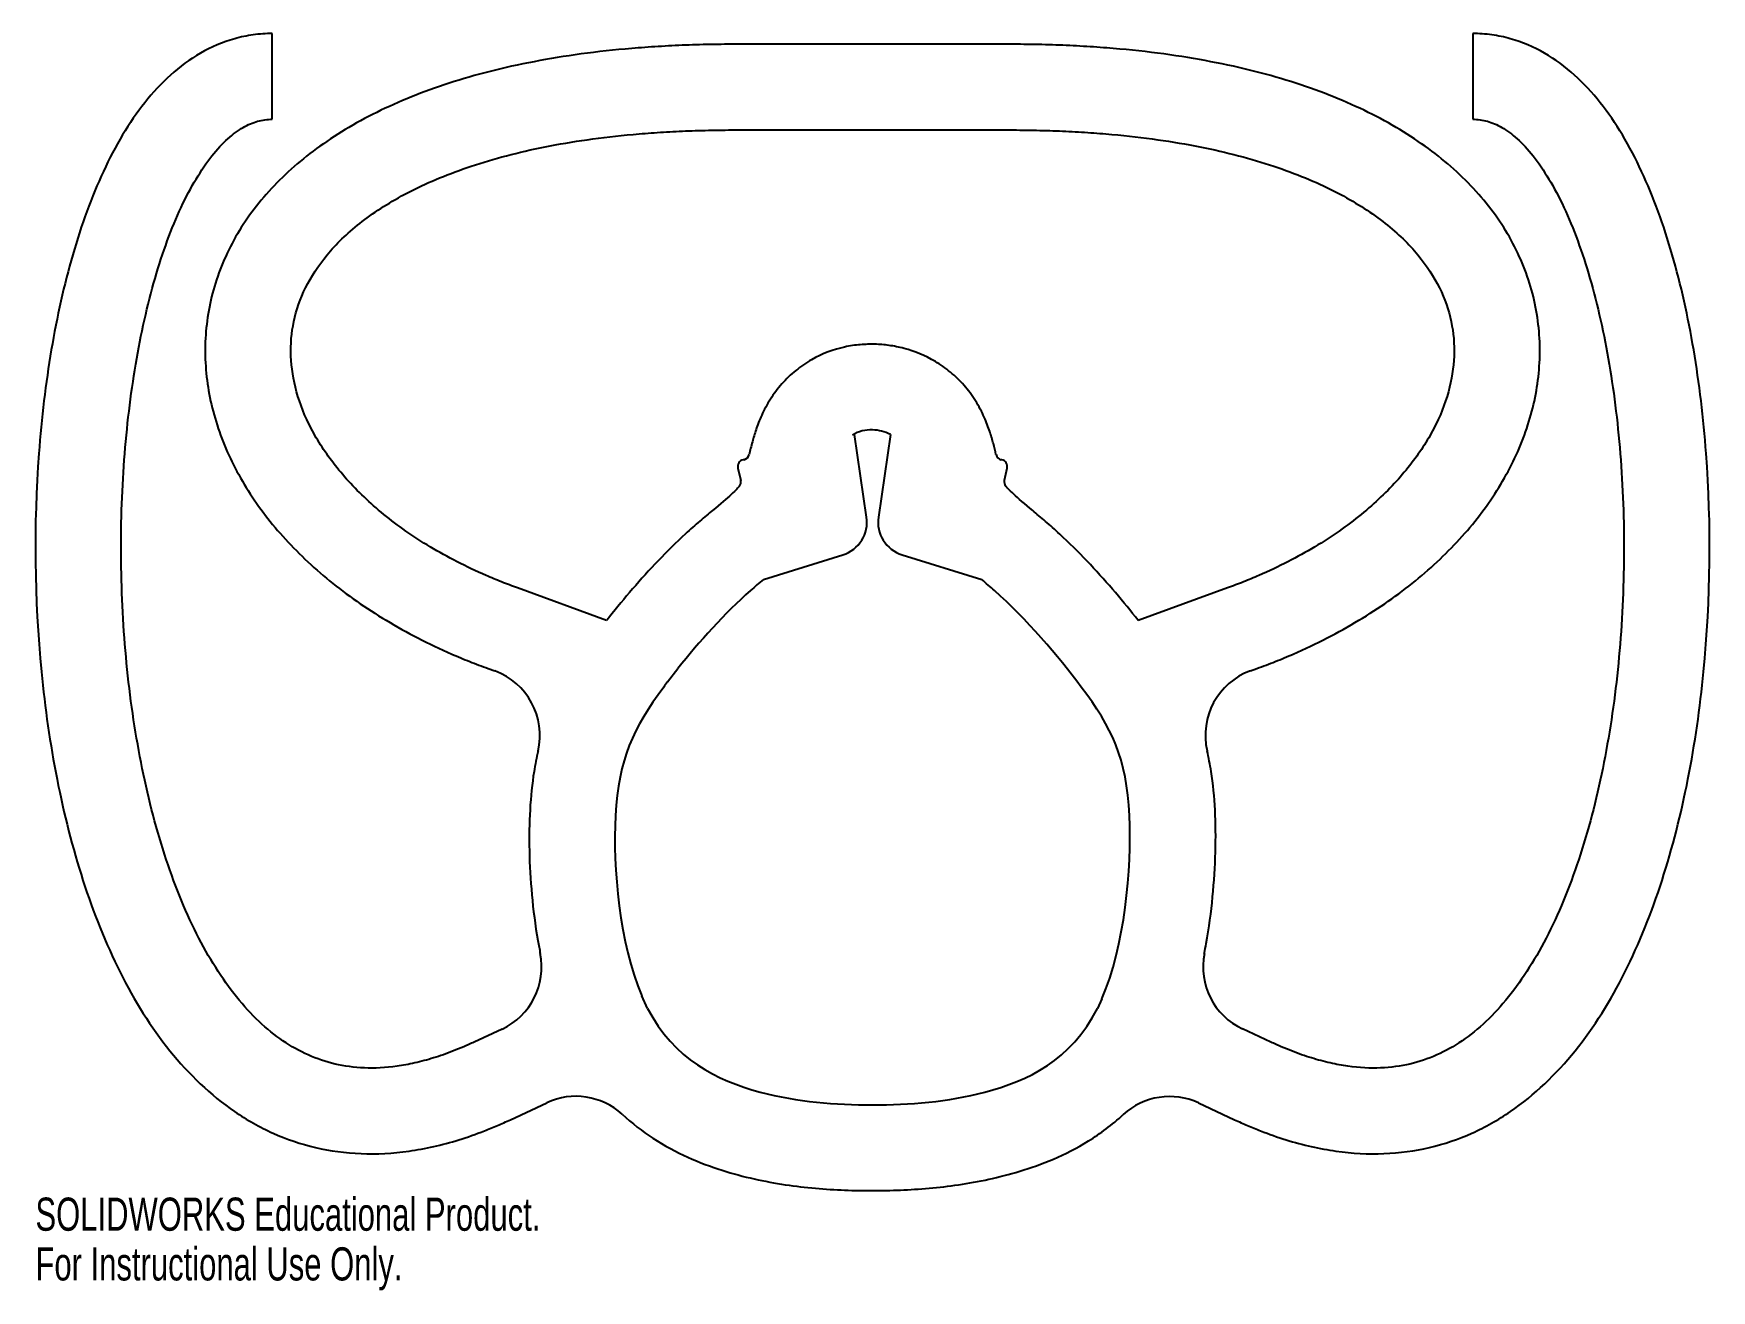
# Model space of a CAD drawing. Header units: millimetres. Extents: x -122 to 122, y -69 to 114.
import ezdxf

# ---------------------------------------------------------------- set-up
doc = ezdxf.new("R2010")
doc.units = ezdxf.units.MM
doc.styles.add('SLDTEXTSTYLE0', font='TXT', dxfattribs={"width": 0.7})

msp = doc.modelspace()

# ---------------------------------------------------------------- linework, layer by layer
at = {"color": 7, "linetype": 'Continuous', "lineweight": 25}
for p, q in [((-87.58, 101.56), (-87.58, 114.06)), ((87.58, 114.06), (87.58, 101.56)), ((20, 112.5), (-20, 112.5)), ((-20, 100), (20, 100)), ((-2.62, 55.58), (-2.91, 55.51)), ((-0.86, 43.54), (-2.62, 55.58)), ((2.62, 55.58), (0.86, 43.54)), ((-18.74, 51.91), (-18.88, 51.88)), ((18.88, 51.88), (18.78, 51.91)), ((-19.63, 50.69), (-19.23, 48.9)), ((19.24, 48.94), (19.63, 50.69)), ((-15.91, 34.43), (-4.32, 38.04)), ((4.32, 38.04), (15.94, 34.42)), ((-38.79, 28.46), (-51.82, 33.2)), ((51.82, 33.2), (38.78, 28.46)), ((-56.09, 21.46), (-55.11, 21.1)), ((-29.91, 19.5), (-28.39, 21.46)), ((55.15, 21.11), (56.09, 21.46)), ((-32.81, -28.13), (-33.67, -26.28)), ((33.47, -26.72), (32.81, -28.13)), ((-54.05, -31.13), (-58.11, -33.03)), ((58.11, -33.03), (54, -31.11)), ((-52.83, -44.35), (-47.52, -41.88)), ((47.58, -41.91), (52.83, -44.35))]:
    msp.add_line(p, q, dxfattribs=at)
for centre, radius, start, end in [((-18.66, 50.91), 1, 102.7956, 192.7956), ((-18.96, 52.89), 1, 282.7956, 347.1211), ((19, 52.88), 1, 192.6814, 257.2044), ((18.66, 50.91), 1, 347.2044, 77.2044), ((-20.2, 48.68), 1, 321.2425, 12.7956), ((20.21, 48.71), 1, 167.2044, 219.685), ((-5.81, 42.82), 5, 287.3149, 8.2763), ((5.81, 42.82), 5, 171.7237, 252.6851), ((-58.53, 11.7), 10, 346.8438, 70), ((58.57, 11.72), 10, 110, 193.0327), ((-58.28, -22.07), 10, 295, 11.2986), ((58.23, -22.05), 10, 168.7534, 245), ((-43.29, -50.94), 10, 47.5586, 115), ((43.36, -50.97), 10, 65, 132.6048)]:
    msp.add_arc(centre, radius, start, end, dxfattribs=at)
for points, knots in [([(-87.58, 114.06), (-88.51, 114.06), (-90.38, 113.93), (-93.99, 113.18), (-98.18, 111.38), (-102.54, 108.14), (-107.52, 102.74), (-112.47, 94.32), (-116.92, 82.08), (-120.04, 68.12), (-122.47, 47.87), (-122.21, 20.76), (-117.27, -5.18), (-110.1, -23.15), (-102.88, -34.72), (-95.05, -42.25), (-87.55, -46.49), (-81.35, -48.6), (-74.69, -49.51), (-68.84, -49.2), (-64.04, -48.32), (-60.37, -47.34), (-57.26, -46.25), (-54.74, -45.22), (-53.46, -44.65), (-52.83, -44.35)], [0, 0, 0, 0, 0.015625, 0.03125, 0.0625, 0.09375, 0.125, 0.1875, 0.25, 0.3125, 0.375, 0.5, 0.625, 0.6875, 0.75, 0.8125, 0.84375, 0.875, 0.90625, 0.9375, 0.953125, 0.96875, 0.984375, 0.992188, 1, 1, 1, 1]), ([(52.83, -44.35), (53.46, -44.65), (54.74, -45.22), (57.26, -46.25), (60.37, -47.34), (64.04, -48.32), (68.84, -49.2), (74.69, -49.51), (81.35, -48.6), (87.55, -46.49), (95.05, -42.25), (102.88, -34.72), (110.1, -23.15), (117.27, -5.18), (122.21, 20.76), (122.47, 47.87), (120.04, 68.12), (116.92, 82.08), (112.47, 94.32), (107.52, 102.74), (102.54, 108.14), (98.18, 111.38), (93.99, 113.18), (90.38, 113.93), (88.51, 114.06), (87.58, 114.06)], [0, 0, 0, 0, 0.007812, 0.015625, 0.03125, 0.046875, 0.0625, 0.09375, 0.125, 0.15625, 0.1875, 0.25, 0.3125, 0.375, 0.5, 0.625, 0.6875, 0.75, 0.8125, 0.875, 0.90625, 0.9375, 0.96875, 0.984375, 1, 1, 1, 1]), ([(-20, 112.5), (-21.4, 112.5), (-24.23, 112.47), (-28.3, 112.34), (-32.26, 112.12), (-37.37, 111.72), (-43.46, 111.01), (-50.29, 109.85), (-56.66, 108.39), (-64.53, 106.05), (-73.24, 102.44), (-81.91, 97.07), (-88.78, 90.75), (-93.78, 83.57), (-96.77, 75.74), (-97.71, 67.57), (-96.65, 59.42), (-93.75, 51.55), (-89.17, 44.14), (-83.05, 37.3), (-76.75, 32.16), (-71.02, 28.45), (-66.39, 25.87), (-62.25, 23.91), (-58.79, 22.47), (-56.99, 21.79), (-56.09, 21.46)], [0, 0, 0, 0, 0.015625, 0.03125, 0.046875, 0.0625, 0.09375, 0.125, 0.15625, 0.1875, 0.25, 0.3125, 0.375, 0.4375, 0.5, 0.5625, 0.625, 0.6875, 0.75, 0.8125, 0.875, 0.90625, 0.9375, 0.96875, 0.984375, 1, 1, 1, 1]), ([(56.09, 21.46), (56.99, 21.79), (58.79, 22.47), (62.25, 23.91), (66.39, 25.87), (71.02, 28.45), (76.75, 32.16), (83.05, 37.3), (89.17, 44.14), (93.75, 51.55), (96.65, 59.42), (97.71, 67.57), (96.77, 75.74), (93.78, 83.57), (88.78, 90.75), (81.91, 97.07), (73.24, 102.44), (64.53, 106.05), (56.66, 108.39), (50.29, 109.85), (43.46, 111.01), (37.37, 111.72), (32.26, 112.12), (28.3, 112.34), (24.23, 112.47), (21.4, 112.5), (20, 112.5)], [0, 0, 0, 0, 0.015625, 0.03125, 0.0625, 0.09375, 0.125, 0.1875, 0.25, 0.3125, 0.375, 0.4375, 0.5, 0.5625, 0.625, 0.6875, 0.75, 0.8125, 0.84375, 0.875, 0.90625, 0.9375, 0.953125, 0.96875, 0.984375, 1, 1, 1, 1]), ([(-58.11, -33.03), (-58.62, -33.26), (-59.66, -33.73), (-61.66, -34.54), (-64.07, -35.38), (-66.81, -36.12), (-70.26, -36.75), (-74.22, -36.94), (-78.48, -36.35), (-82.39, -35.03), (-87.28, -32.28), (-92.94, -26.94), (-98.82, -17.61), (-103.53, -5.89), (-106.95, 7.57), (-109.05, 22.14), (-109.85, 37.16), (-109.38, 52.01), (-107.69, 66.07), (-104.86, 78.68), (-101.02, 89.17), (-97.18, 95.52), (-94.06, 98.86), (-91.81, 100.49), (-90.06, 101.22), (-88.68, 101.51), (-87.94, 101.56), (-87.58, 101.56)], [0, 0, 0, 0, 0.007812, 0.015625, 0.03125, 0.046875, 0.0625, 0.09375, 0.125, 0.15625, 0.1875, 0.25, 0.3125, 0.375, 0.4375, 0.5, 0.5625, 0.625, 0.6875, 0.75, 0.8125, 0.875, 0.90625, 0.9375, 0.96875, 0.984375, 1, 1, 1, 1]), ([(87.58, 101.56), (87.94, 101.56), (88.68, 101.51), (90.06, 101.22), (91.81, 100.49), (94.06, 98.86), (97.18, 95.52), (101.02, 89.17), (104.86, 78.68), (107.69, 66.07), (109.38, 52.01), (109.85, 37.16), (109.05, 22.14), (106.95, 7.57), (103.53, -5.89), (98.82, -17.61), (92.94, -26.94), (87.28, -32.28), (82.39, -35.03), (78.48, -36.35), (74.22, -36.94), (70.26, -36.75), (66.81, -36.12), (64.07, -35.38), (61.66, -34.54), (59.66, -33.73), (58.62, -33.26), (58.11, -33.03)], [0, 0, 0, 0, 0.015625, 0.03125, 0.0625, 0.09375, 0.125, 0.1875, 0.25, 0.3125, 0.375, 0.4375, 0.5, 0.5625, 0.625, 0.6875, 0.75, 0.8125, 0.84375, 0.875, 0.90625, 0.9375, 0.953125, 0.96875, 0.984375, 0.992188, 1, 1, 1, 1]), ([(-51.82, 33.2), (-52.6, 33.49), (-54.16, 34.08), (-57.14, 35.33), (-60.68, 37), (-64.58, 39.17), (-69.34, 42.26), (-74.43, 46.42), (-79.15, 51.72), (-82.47, 57.13), (-84.42, 62.5), (-85.08, 67.7), (-84.51, 72.72), (-82.65, 77.6), (-79.36, 82.39), (-74.4, 86.99), (-67.62, 91.22), (-60.33, 94.25), (-53.5, 96.28), (-47.86, 97.58), (-41.7, 98.63), (-36.14, 99.28), (-31.43, 99.65), (-27.76, 99.85), (-24.59, 99.95), (-21.99, 99.99), (-20.66, 100), (-20, 100)], [0, 0, 0, 0, 0.015625, 0.03125, 0.0625, 0.09375, 0.125, 0.1875, 0.25, 0.3125, 0.375, 0.4375, 0.5, 0.5625, 0.625, 0.6875, 0.75, 0.8125, 0.84375, 0.875, 0.90625, 0.9375, 0.953125, 0.96875, 0.984375, 0.992188, 1, 1, 1, 1]), ([(20, 100), (20.66, 100), (21.99, 99.99), (24.59, 99.95), (27.76, 99.85), (31.43, 99.65), (36.14, 99.28), (41.7, 98.63), (47.86, 97.58), (53.5, 96.28), (60.33, 94.25), (67.62, 91.22), (74.4, 86.99), (79.36, 82.39), (82.65, 77.6), (84.51, 72.72), (85.08, 67.7), (84.42, 62.5), (82.47, 57.13), (79.15, 51.72), (74.43, 46.42), (69.34, 42.26), (64.58, 39.17), (60.68, 37), (57.14, 35.33), (54.16, 34.08), (52.6, 33.49), (51.82, 33.2)], [0, 0, 0, 0, 0.007812, 0.015625, 0.03125, 0.046875, 0.0625, 0.09375, 0.125, 0.15625, 0.1875, 0.25, 0.3125, 0.375, 0.4375, 0.5, 0.5625, 0.625, 0.6875, 0.75, 0.8125, 0.875, 0.90625, 0.9375, 0.96875, 0.984375, 1, 1, 1, 1]), ([(18.02, 52.66), (17.91, 53.15), (17.67, 54.19), (17.15, 55.98), (16.39, 58.05), (15.1, 60.54), (13.41, 62.79), (11.41, 64.74), (8.45, 66.81), (5.34, 68.05), (2.4, 68.62), (0.34, 68.78), (-1.75, 68.73), (-4.82, 68.29), (-8.14, 67.1), (-11.24, 64.98), (-13.29, 63.01), (-14.69, 61.14), (-15.6, 59.58), (-16.38, 57.99), (-17.03, 56.26), (-17.59, 54.35), (-17.86, 53.23), (-17.99, 52.67)], [0.95678936, 0.95678936, 0.95678936, 0.95678936, 0.9609375, 0.96484375, 0.96875, 0.97265625, 0.9765625, 0.98046875, 0.984375, 0.9921875, 0.99609375, 1, 1.00390625, 1.0078125, 1.015625, 1.01953125, 1.0234375, 1.02734375, 1.02929688, 1.03125, 1.03515625, 1.0390625, 1.04390586, 1.04390586, 1.04390586, 1.04390586]), ([(2.62, 55.58), (1.8, 56.02), (-0.15, 56.46), (-2.03, 56.07), (-2.91, 55.51)], [0.9853329, 0.9853329, 0.9853329, 0.9853329, 1, 1.0168635, 1.0168635, 1.0168635, 1.0168635]), ([(-19.42, 48.06), (-19.52, 47.93), (-19.81, 47.6), (-20.8, 46.62), (-22.64, 45.08), (-25.16, 43), (-28.01, 40.48), (-31.33, 37.19), (-35.06, 33.06), (-37.46, 30.15), (-38.65, 28.64), (-38.79, 28.46)], [0.08016026, 0.08016026, 0.08016026, 0.08016026, 0.0859375, 0.09375, 0.109375, 0.1171875, 0.125, 0.140625, 0.15625, 0.171875, 0.17393363, 0.17393363, 0.17393363, 0.17393363]), ([(38.78, 28.46), (38.64, 28.64), (37.46, 30.14), (35.06, 33.03), (31.35, 37.14), (28.05, 40.44), (25.21, 42.97), (22.69, 45.07), (20.81, 46.65), (19.82, 47.64), (19.53, 47.97), (19.44, 48.08)], [0.82600758, 0.82600758, 0.82600758, 0.82600758, 0.828125, 0.84375, 0.859375, 0.875, 0.8828125, 0.890625, 0.90625, 0.9140625, 0.91872209, 0.91872209, 0.91872209, 0.91872209]), ([(-15.91, 34.43), (-16.54, 33.91), (-20.9, 30.25), (-25.31, 25.34), (-28.39, 21.46)], [0.11183941, 0.11183941, 0.11183941, 0.11183941, 0.12048177, 0.17092006, 0.17092006, 0.17092006, 0.17092006]), ([(33.47, -26.72), (36.78, -19.08), (39.07, 4.52), (33.31, 16), (21.82, 29.43), (16.56, 33.9), (15.94, 34.42)], [0.6574876, 0.6574876, 0.6574876, 0.6574876, 0.7338654, 0.8170163, 0.8795182, 0.8879704, 0.8879704, 0.8879704, 0.8879704]), ([(-29.91, 19.5), (-30.1, 19.24), (-34.85, 12.9), (-39, 4.26), (-36.91, -18.64), (-33.67, -26.28)], [0.1795949, 0.1795949, 0.1795949, 0.1795949, 0.1829837, 0.2661346, 0.3427122, 0.3427122, 0.3427122, 0.3427122]), ([(-48.8, 9.43), (-49.03, 8.44), (-49.57, 5.65), (-50.05, 0.94), (-50.15, -5.05), (-49.79, -11.51), (-49.14, -16.6), (-48.6, -19.48), (-48.47, -20.11)], [0.24116995, 0.24116995, 0.24116995, 0.24116995, 0.25, 0.265625, 0.28125, 0.296875, 0.3125, 0.31688231, 0.31688231, 0.31688231, 0.31688231]), ([(48.42, -20.1), (48.52, -19.62), (49.04, -16.85), (49.72, -11.82), (50.12, -5.23), (50.06, 0.88), (49.6, 5.66), (49.05, 8.47), (48.83, 9.46)], [0.6842196, 0.6842196, 0.6842196, 0.6842196, 0.6875, 0.703125, 0.71875, 0.734375, 0.75, 0.75874896, 0.75874896, 0.75874896, 0.75874896]), ([(-32.81, -28.13), (-29.02, -35.51), (-17.12, -41.35), (0.15, -42.59), (17.03, -41.29), (29, -35.71), (32.81, -28.13)], [0.3491034, 0.3491034, 0.3491034, 0.3491034, 0.429416, 0.5, 0.5715978, 0.6526589, 0.6526589, 0.6526589, 0.6526589]), ([(-36.54, -43.56), (-35.1, -44.88), (-31.9, -47.32), (-26.9, -49.97), (-21.88, -51.82), (-17.26, -53.04), (-12.71, -53.88), (-8.3, -54.4), (-4.04, -54.65), (0.02, -54.71), (4.05, -54.64), (8.24, -54.38), (12.54, -53.89), (16.97, -53.08), (21.43, -51.96), (26.36, -50.25), (31.54, -47.64), (34.96, -45.1), (36.59, -43.61), (36.59, -43.61)], [0.3766911, 0.3766911, 0.3766911, 0.3766911, 0.390625, 0.40625, 0.421875, 0.4375, 0.453125, 0.46875, 0.484375, 0.5, 0.515625, 0.53125, 0.546875, 0.5625, 0.578125, 0.59375, 0.609375, 0.625, 0.6250031, 0.6250031, 0.6250031, 0.6250031])]:
    msp.add_open_spline(points, degree=3, knots=knots, dxfattribs=at)

# ---------------------------------------------------------------- texts
at = {"color": 7, "linetype": 'Continuous', "char_height": 4.8336, "attachment_point": 1, "style": 'SLDTEXTSTYLE0'}
for s, insert in [('SOLIDWORKS Educational Product.', (-122.14, -55.71)), ('For Instructional Use Only.', (-122.14, -62.96))]:
    msp.add_mtext(s, dxfattribs=dict(at, insert=insert))

doc.saveas('drawing.dxf')
